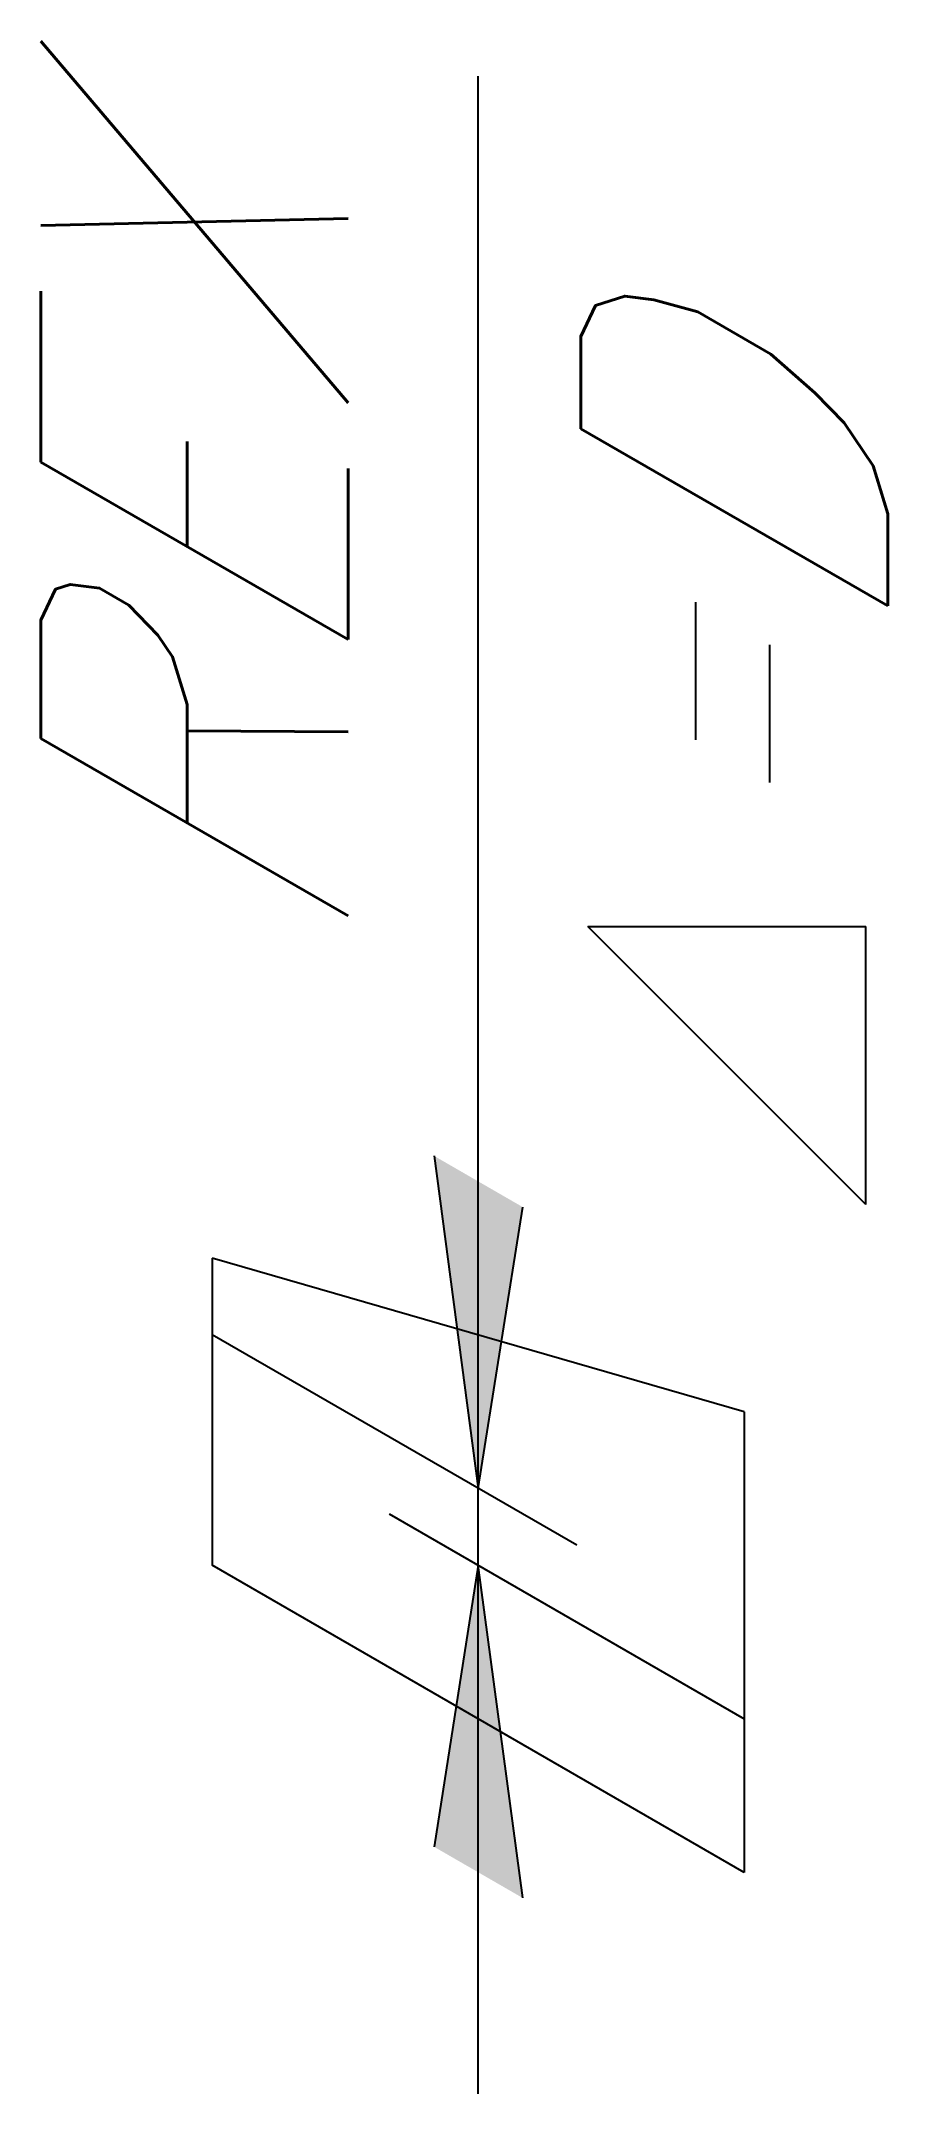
# Model space of a CAD drawing. Header units: millimetres. Extents: x -9884.75 to -9884.34, y -31.96 to -30.96.
import ezdxf
from ezdxf.enums import TextEntityAlignment as Align

# ---------------------------------------------------------------- set-up
doc = ezdxf.new("R2010")
doc.units = ezdxf.units.MM
doc.header["$LTSCALE"] = 10
doc.layers.add('Tub_iso_componentes', color=2, linetype='Continuous')
doc.styles.add('R60', font='romans.shx')

msp = doc.modelspace()

# ---------------------------------------------------------------- hatches: boundary and pattern name
at = {"layer": 'Tub_iso_componentes'}
for points in [[(-9884.5139, -31.5284), (-9884.5572, -31.5034), (-9884.5356, -31.6659)], [(-9884.5572, -31.8409), (-9884.5139, -31.8659), (-9884.5356, -31.7034)]]:
    msp.add_hatch(color=1, dxfattribs=at).paths.add_polyline_path(points)

# ---------------------------------------------------------------- linework, layer by layer
at = {"layer": 'Tub_iso_componentes', "color": 1}
for p, q in [((-9884.5356, -31.9616), (-9884.5356, -30.9759)), ((-9884.4295, -31.2329), (-9884.4295, -31.3001)), ((-9884.3933, -31.2538), (-9884.3933, -31.321)), ((-9884.3462, -31.5272), (-9884.482, -31.3914)), ((-9884.482, -31.3914), (-9884.3462, -31.3914)), ((-9884.3462, -31.5272), (-9884.3462, -31.3914)), ((-9884.5572, -31.5034), (-9884.5356, -31.6659)), ((-9884.5356, -31.6659), (-9884.5139, -31.5284)), ((-9884.4875, -31.6936), (-9884.6655, -31.5909)), ((-9884.5791, -31.6782), (-9884.4057, -31.7784)), ((-9884.5356, -31.7034), (-9884.5572, -31.8409)), ((-9884.5139, -31.8659), (-9884.5356, -31.7034))]:
    msp.add_line(p, q, dxfattribs=at)
at = {"layer": 'Tub_iso_componentes'}
for p, q in [((-9884.6655, -31.5534), (-9884.6655, -31.7034)), ((-9884.4057, -31.6284), (-9884.6655, -31.5534)), ((-9884.4057, -31.6284), (-9884.4057, -31.8534)), ((-9884.4057, -31.8534), (-9884.6655, -31.7034))]:
    msp.add_line(p, q, dxfattribs=at)

# ---------------------------------------------------------------- texts
at = {"layer": 'Tub_iso_componentes', "color": 1, "style": 'R60', "oblique": 30}
msp.add_text('REX', height=0.15, rotation=90, dxfattribs=at).set_placement((-9884.7492, -31.4119), align=Align.TOP_LEFT)
msp.add_attdef('D', (-9884.3355, -31.2605), '', height=0.15, rotation=90, dxfattribs=at)

doc.saveas('drawing.dxf')
